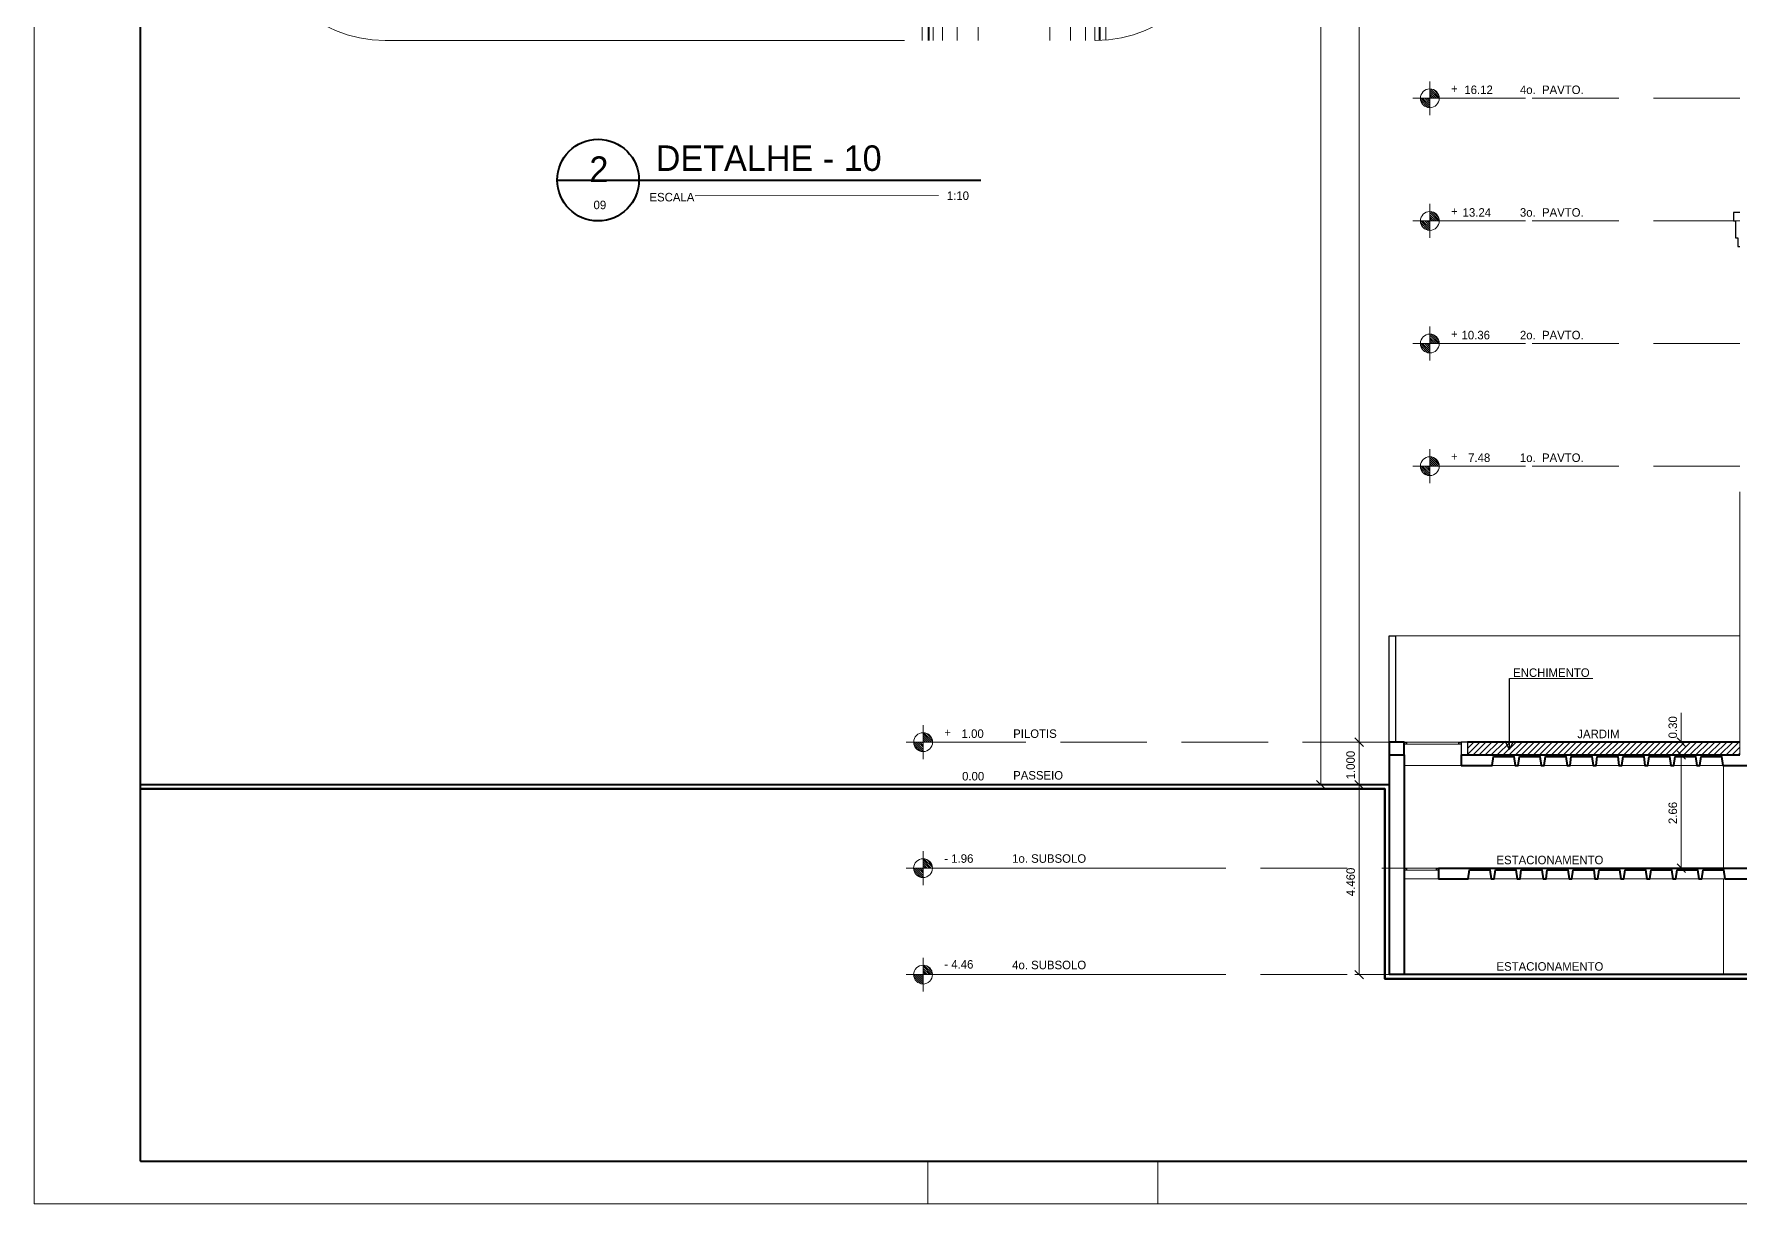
# Model space of a CAD drawing. Header units: metres. Extents: x -30 to 92, y -74 to 10.
# Drawn here: x -29.7 to 10.37, y -74.18 to -46.71 of the extents above; entities that cross this region are included whole.
import ezdxf
from ezdxf.enums import TextEntityAlignment as Align

# ---------------------------------------------------------------- set-up
doc = ezdxf.new("R2010")
doc.units = ezdxf.units.M
doc.header["$MEASUREMENT"] = 0
doc.linetypes.add('DGN Style 3', pattern=[2.84618, 2.032986, -0.813194])
doc.linetypes.add('DGN Style 4', pattern=[3.254811, 1.626389, -0.813194, 0.002033, -0.813194])
for name, color, linetype, lineweight in [('1 - Eixos', 7, 'Continuous', 0), ('11 - Acabamentos', 7, 'Continuous', 0), ('21 - Hachuras', 7, 'Continuous', 0), ('5 - Laje em Corte', 7, 'Continuous', 0), ('7 - Alvenaria', 7, 'Continuous', 0), ('Level 1-1', 7, 'Continuous', 0), ('Level 11-1', 7, 'Continuous', 0), ('Level 12', 7, 'Continuous', 0), ('Level 24-1', 7, 'Continuous', 0), ('Level 63', 7, 'Continuous', 0)]:
    doc.layers.add(name, color=color, linetype=linetype, lineweight=lineweight)
doc.styles.add('Style-CIVIL', font='CIVIL.shx')
doc.styles.add('Style-INTL_ENGINEERING', font='INTL_ENGINEERING.shx')
doc.dimstyles.get("Standard").update_dxf_attribs({"dimtxt": 0.18, "dimasz": 0.18, "dimexe": 0.18, "dimexo": 0.0625, "dimgap": 0.09, "dimtad": 0, "dimtih": 1, "dimtoh": 1, "dimdec": 4, "dimzin": 1, "dimdsep": 46, "dimtxsty": 'Standard', "dimcen": 0, "dimadec": 0, "dimazin": 0, "dimtfac": 1, "dimtdec": 4, "dimtofl": 0, "dimtmove": 0, "dimatfit": 3, "dimfxl": 0, "dimtolj": 1, "dimtzin": 1, "dimarcsym": 0})

# ---------------------------------------------------------------- blocks, each defined once
blk = doc.blocks.new('*U13')
at = {"layer": '5 - Laje em Corte', "color": 1, "linetype": 'Continuous', "lineweight": 40}
for q in [(-26.87, -0.275), (-20.32, -0.025)]:
    blk.add_line((-26.87, -0.025), q, dxfattribs=at)
at = {"layer": '5 - Laje em Corte', "color": 1, "linetype": 'Continuous', "lineweight": 0}
blk.add_line((-20.72, -0.275), (-26.14, -0.275), dxfattribs=at)
at = {"layer": '5 - Laje em Corte', "color": 1, "linetype": 'Continuous', "lineweight": 40, "flags": 128}
for points in [[(-26.87, -0.275), (-26.14, -0.275), (-26.11, -0.065)], [(-26.11, -0.065), (-25.63, -0.065), (-25.6, -0.275), (-25.53, -0.275), (-25.5, -0.065)], [(-25.5, -0.065), (-25.02, -0.065), (-24.99, -0.275), (-24.92, -0.275), (-24.89, -0.065)], [(-24.89, -0.065), (-24.41, -0.065), (-24.38, -0.275), (-24.31, -0.275), (-24.28, -0.065)], [(-24.28, -0.065), (-23.8, -0.065), (-23.77, -0.275), (-23.7, -0.275), (-23.67, -0.065)], [(-23.67, -0.065), (-23.19, -0.065), (-23.16, -0.275), (-23.09, -0.275), (-23.06, -0.065)], [(-23.06, -0.065), (-22.58, -0.065), (-22.55, -0.275), (-22.48, -0.275), (-22.45, -0.065)], [(-22.45, -0.065), (-21.97, -0.065), (-21.94, -0.275), (-21.87, -0.275), (-21.84, -0.065)], [(-21.84, -0.065), (-21.36, -0.065), (-21.33, -0.275), (-21.26, -0.275), (-21.23, -0.065)], [(-21.23, -0.065), (-20.75, -0.065), (-20.72, -0.275)], [(-20.72, -0.275), (-20.005, -0.275)]]:
    blk.add_lwpolyline(points, dxfattribs=at)
blk = doc.blocks.new('*U32')
at = {"layer": 'Level 12', "color": 131, "linetype": 'Continuous', "lineweight": 0}
for p, q in [((1.249, 0), (-4.232, 0)), ((0.657, 0), (0.851, -0.195)), ((0.85, 0.169), (1.02, -0.001)), ((0.851, -0.001), (0.851, 0.397)), ((0.851, 0.216), (1.065, 0)), ((0.851, 0.12), (0.972, -0.001)), ((0.851, 0.076), (0.925, -0.001)), ((0.851, 0.028), (0.879, -0.001)), ((0.897, 0.217), (1.066, 0.045)), ((0.981, 0.178), (1.028, 0.13)), ((0.63, -0.021), (0.831, -0.219)), ((0.645, -0.082), (0.765, -0.204)), ((0.703, -0.001), (0.851, -0.146)), ((0.751, -0.001), (0.851, -0.1)), ((0.797, -0.001), (0.85, -0.054)), ((0.845, -0.001), (0.85, -0.007)), ((0.851, -0.001), (0.85, -0.398))]:
    blk.add_line(p, q, dxfattribs=at)
at = {"layer": 'Level 12', "color": 131, "linetype": 'Continuous', "lineweight": 0, "flags": 128}
for points in [[(0.851, -0.221, -0.414214), (0.63, 0), (0.63, -0.001), (0.851, -0.001), (0.851, -0.221)], [(0.851, 0.221, -0.414214), (1.072, 0), (1.071, -0.001), (0.851, -0.001), (0.851, 0.222)]]:
    blk.add_lwpolyline(points, format="xyb", close=True, dxfattribs=at)
at = {"layer": 'Level 12', "color": 131, "linetype": 'Continuous', "lineweight": 0}
blk.add_circle((0.851, 0), 0.221, dxfattribs=at)
blk = doc.blocks.new('*U33')
at = {"layer": 'Level 12', "color": 131, "linetype": 'Continuous', "lineweight": 0}
for p, q in [((1.249, 0), (-4.232, 0)), ((0.657, 0), (0.851, -0.195)), ((0.85, 0.169), (1.02, -0.001)), ((0.851, -0.001), (0.851, 0.397)), ((0.851, 0.216), (1.065, 0)), ((0.851, 0.12), (0.972, -0.001)), ((0.851, 0.076), (0.925, -0.001)), ((0.851, 0.028), (0.879, -0.001)), ((0.897, 0.217), (1.066, 0.045)), ((0.981, 0.178), (1.028, 0.13)), ((0.63, -0.021), (0.831, -0.219)), ((0.645, -0.082), (0.765, -0.204)), ((0.703, -0.001), (0.851, -0.147)), ((0.751, -0.001), (0.851, -0.1)), ((0.797, -0.001), (0.85, -0.054)), ((0.845, -0.001), (0.85, -0.007)), ((0.851, -0.001), (0.85, -0.398))]:
    blk.add_line(p, q, dxfattribs=at)
at = {"layer": 'Level 12', "color": 131, "linetype": 'Continuous', "lineweight": 0, "flags": 128}
for points in [[(0.851, -0.221, -0.414214), (0.63, 0), (0.63, -0.001), (0.851, -0.001), (0.851, -0.221)], [(0.851, 0.221, -0.414214), (1.072, 0), (1.071, -0.001), (0.851, -0.001), (0.851, 0.222)]]:
    blk.add_lwpolyline(points, format="xyb", close=True, dxfattribs=at)
at = {"layer": 'Level 12', "color": 131, "linetype": 'Continuous', "lineweight": 0}
blk.add_circle((0.851, 0), 0.221, dxfattribs=at)
blk = doc.blocks.new('*U34')
at = {"layer": 'Level 12', "color": 131, "linetype": 'Continuous', "lineweight": 0}
for p, q in [((1.261, -0.268), (-1.261, 0.528)), ((0.881, -0.149), (1.001, 0.23)), ((0.931, 0.013), (1.042, -0.2)), ((0.947, 0.058), (1.086, -0.213)), ((0.991, 0.045), (1.1, -0.17)), ((0.66, -0.165), (0.738, -0.317)), ((0.664, -0.102), (0.797, -0.351)), ((0.697, -0.09), (0.823, -0.334)), ((0.74, -0.105), (0.837, -0.288)), ((0.881, -0.149), (0.761, -0.528)), ((0.786, -0.119), (0.851, -0.244)), ((0.83, -0.133), (0.864, -0.2)), ((0.876, -0.147), (0.878, -0.155)), ((0.89, -0.122), (0.908, -0.158)), ((0.904, -0.076), (0.952, -0.172)), ((0.918, -0.034), (0.997, -0.186)), ((1.059, -0.018), (1.089, -0.078))]:
    blk.add_line(p, q, dxfattribs=at)
at = {"layer": 'Level 12', "color": 131, "linetype": 'Continuous', "lineweight": 0, "flags": 128}
for points in [[(0.948, 0.062, -0.414214), (1.092, -0.215), (1.091, -0.215), (0.881, -0.149), (0.948, 0.063)], [(0.815, -0.359, -0.414214), (0.671, -0.082), (0.67, -0.083), (0.881, -0.149), (0.815, -0.359)]]:
    blk.add_lwpolyline(points, format="xyb", close=True, dxfattribs=at)
at = {"layer": 'Level 12', "color": 131, "linetype": 'Continuous', "lineweight": 0}
blk.add_circle((0.881, -0.149), 0.221, dxfattribs=at)
at = {"layer": 'Level 12', "color": 2, "linetype": 'Continuous', "lineweight": 13, "style": 'Style-CIVIL'}
blk.add_text('+', height=0.2, rotation=162.4862, dxfattribs=at).set_placement((0.368, -0.119))
blk = doc.blocks.new('*U35')
at = {"layer": 'Level 12', "color": 131, "linetype": 'Continuous', "lineweight": 0}
for p, q in [((1.261, -0.268), (-1.261, 0.528)), ((0.881, -0.149), (1.001, 0.23)), ((0.931, 0.013), (1.042, -0.2)), ((0.947, 0.058), (1.086, -0.213)), ((0.991, 0.045), (1.1, -0.17)), ((0.66, -0.165), (0.738, -0.317)), ((0.664, -0.102), (0.797, -0.351)), ((0.697, -0.09), (0.823, -0.334)), ((0.74, -0.105), (0.837, -0.288)), ((0.881, -0.149), (0.761, -0.528)), ((0.786, -0.119), (0.851, -0.244)), ((0.83, -0.133), (0.864, -0.2)), ((0.876, -0.147), (0.878, -0.155)), ((0.89, -0.122), (0.908, -0.158)), ((0.904, -0.076), (0.952, -0.172)), ((0.918, -0.034), (0.997, -0.186)), ((1.059, -0.018), (1.089, -0.078))]:
    blk.add_line(p, q, dxfattribs=at)
at = {"layer": 'Level 12', "color": 131, "linetype": 'Continuous', "lineweight": 0, "flags": 128}
for points in [[(0.948, 0.062, -0.414214), (1.092, -0.215), (1.091, -0.215), (0.881, -0.149), (0.948, 0.063)], [(0.815, -0.359, -0.414214), (0.671, -0.082), (0.67, -0.083), (0.881, -0.149), (0.815, -0.359)]]:
    blk.add_lwpolyline(points, format="xyb", close=True, dxfattribs=at)
at = {"layer": 'Level 12', "color": 131, "linetype": 'Continuous', "lineweight": 0}
blk.add_circle((0.881, -0.148), 0.221, dxfattribs=at)
at = {"layer": 'Level 12', "color": 2, "linetype": 'Continuous', "lineweight": 13, "style": 'Style-CIVIL'}
blk.add_text('+', height=0.2, rotation=162.4862, dxfattribs=at).set_placement((0.368, -0.119))
blk = doc.blocks.new('*D48')
at = {"layer": 'Level 1-1', "color": 2, "linetype": 'Continuous', "lineweight": 0}
blk.add_line((-6.669, -63.338), (-7.76, -63.338), dxfattribs=at)
at = {"layer": 'Level 1-1', "color": 2, "linetype": 'Continuous', "lineweight": 0, "style": 'Style-CIVIL'}
blk.add_text('1.00', height=0.2, rotation=360, dxfattribs=at).set_placement((-7.911, -63.138), align=Align.MIDDLE_LEFT)
blk = doc.blocks.new('TerminatorOpen')
at = {"color": 0, "linetype": 'ByBlock', "lineweight": -2}
for q in [(-1, 0.5), (-1, 0), (-1, -0.5)]:
    blk.add_line((0, 0), q, dxfattribs=at)
blk = doc.blocks.new('*D49')
at = {"layer": 'Level 1-1', "color": 2, "linetype": 'Continuous', "lineweight": 0}
blk.add_line((5.1, -56.858), (4.159, -56.858), dxfattribs=at)
at = {"layer": 'Level 1-1', "color": 2, "linetype": 'Continuous', "lineweight": 0, "style": 'Style-CIVIL'}
blk.add_text('7.48', height=0.2, rotation=360, dxfattribs=at).set_placement((3.989, -56.658), align=Align.MIDDLE_LEFT)
blk = doc.blocks.new('*D50')
at = {"layer": 'Level 1-1', "color": 2, "linetype": 'Continuous', "lineweight": 0}
blk.add_line((5.1, -53.978), (4.159, -53.978), dxfattribs=at)
at = {"layer": 'Level 1-1', "color": 2, "linetype": 'Continuous', "lineweight": 0, "style": 'Style-CIVIL'}
blk.add_text('10.36', height=0.2, rotation=360, dxfattribs=at).set_placement((3.834, -53.778), align=Align.MIDDLE_LEFT)
blk = doc.blocks.new('*D51')
at = {"layer": 'Level 1-1', "color": 2, "linetype": 'Continuous', "lineweight": 0}
blk.add_line((5.1, -51.098), (4.159, -51.098), dxfattribs=at)
at = {"layer": 'Level 1-1', "color": 2, "linetype": 'Continuous', "lineweight": 0, "style": 'Style-CIVIL'}
blk.add_text('13.24', height=0.2, rotation=360, dxfattribs=at).set_placement((3.86, -50.898), align=Align.MIDDLE_LEFT)
blk = doc.blocks.new('*D52')
at = {"layer": 'Level 1-1', "color": 2, "linetype": 'Continuous', "lineweight": 0}
blk.add_line((5.1, -48.218), (4.159, -48.218), dxfattribs=at)
at = {"layer": 'Level 1-1', "color": 2, "linetype": 'Continuous', "lineweight": 0, "style": 'Style-CIVIL'}
blk.add_text('16.12', height=0.2, rotation=360, dxfattribs=at).set_placement((3.901, -48.018), align=Align.MIDDLE_LEFT)
blk = doc.blocks.new('*D53')
at = {"layer": 'Level 1-1', "color": 2, "linetype": 'Continuous', "lineweight": 0}
blk.add_line((5.1, -45.338), (4.159, -45.338), dxfattribs=at)
at = {"layer": 'Level 1-1', "color": 2, "linetype": 'Continuous', "lineweight": 0, "style": 'Style-CIVIL'}
blk.add_text('19.00', height=0.2, rotation=360, dxfattribs=at).set_placement((3.828, -45.138), align=Align.MIDDLE_LEFT)
blk = doc.blocks.new('*D54')
at = {"layer": 'Level 1-1', "color": 2, "linetype": 'Continuous', "lineweight": 0}
blk.add_line((5.1, -42.458), (4.159, -42.458), dxfattribs=at)
at = {"layer": 'Level 1-1', "color": 2, "linetype": 'Continuous', "lineweight": 0, "style": 'Style-CIVIL'}
blk.add_text('21.88', height=0.2, rotation=360, dxfattribs=at).set_placement((3.86, -42.258), align=Align.MIDDLE_LEFT)
blk = doc.blocks.new('*D55')
at = {"layer": 'Level 1-1', "color": 2, "linetype": 'Continuous', "lineweight": 0}
blk.add_line((5.1, -39.578), (4.159, -39.578), dxfattribs=at)
at = {"layer": 'Level 1-1', "color": 2, "linetype": 'Continuous', "lineweight": 0, "style": 'Style-CIVIL'}
blk.add_text('24.76', height=0.2, rotation=360, dxfattribs=at).set_placement((3.8, -39.378), align=Align.MIDDLE_LEFT)
blk = doc.blocks.new('*D56')
at = {"layer": 'Level 1-1', "color": 2, "linetype": 'Continuous', "lineweight": 0}
blk.add_line((5.1, -36.698), (4.159, -36.698), dxfattribs=at)
at = {"layer": 'Level 1-1', "color": 2, "linetype": 'Continuous', "lineweight": 0, "style": 'Style-CIVIL'}
blk.add_text('27.64', height=0.2, rotation=360, dxfattribs=at).set_placement((3.8, -36.498), align=Align.MIDDLE_LEFT)
blk = doc.blocks.new('*D57')
at = {"layer": 'Level 1-1', "color": 2, "linetype": 'Continuous', "lineweight": 0}
blk.add_line((5.1, -33.818), (4.159, -33.818), dxfattribs=at)
at = {"layer": 'Level 1-1', "color": 2, "linetype": 'Continuous', "lineweight": 0, "style": 'Style-CIVIL'}
blk.add_text('30.52', height=0.2, rotation=360, dxfattribs=at).set_placement((3.793, -33.618), align=Align.MIDDLE_LEFT)
blk = doc.blocks.new('*D58')
at = {"layer": 'Level 1-1', "color": 2, "linetype": 'Continuous', "lineweight": 0}
blk.add_line((5.1, -30.938), (4.159, -30.938), dxfattribs=at)
at = {"layer": 'Level 1-1', "color": 2, "linetype": 'Continuous', "lineweight": 0, "style": 'Style-CIVIL'}
blk.add_text('33.40', height=0.2, rotation=360, dxfattribs=at).set_placement((3.793, -30.738), align=Align.MIDDLE_LEFT)
blk = doc.blocks.new('*D59')
at = {"layer": 'Level 1-1', "color": 2, "linetype": 'Continuous', "lineweight": 0}
blk.add_line((5.1, -28.058), (4.159, -28.058), dxfattribs=at)
at = {"layer": 'Level 1-1', "color": 2, "linetype": 'Continuous', "lineweight": 0, "style": 'Style-CIVIL'}
blk.add_text('36.28', height=0.2, rotation=360, dxfattribs=at).set_placement((3.8, -27.858), align=Align.MIDDLE_LEFT)
blk = doc.blocks.new('*D60')
at = {"layer": 'Level 1-1', "color": 2, "linetype": 'Continuous', "lineweight": 0}
blk.add_line((5.1, -25.178), (4.159, -25.178), dxfattribs=at)
at = {"layer": 'Level 1-1', "color": 2, "linetype": 'Continuous', "lineweight": 0, "style": 'Style-CIVIL'}
blk.add_text('39.16', height=0.2, rotation=360, dxfattribs=at).set_placement((3.85, -24.978), align=Align.MIDDLE_LEFT)
blk = doc.blocks.new('*D61')
at = {"layer": 'Level 1-1', "color": 2, "linetype": 'Continuous', "lineweight": 0}
blk.add_line((5.1, -22.298), (4.159, -22.298), dxfattribs=at)
at = {"layer": 'Level 1-1', "color": 2, "linetype": 'Continuous', "lineweight": 0, "style": 'Style-CIVIL'}
blk.add_text('42.04', height=0.2, rotation=360, dxfattribs=at).set_placement((3.793, -22.098), align=Align.MIDDLE_LEFT)
blk = doc.blocks.new('*D62')
at = {"layer": 'Level 1-1', "color": 2, "linetype": 'Continuous', "lineweight": 0}
blk.add_line((5.1, -19.418), (4.159, -19.418), dxfattribs=at)
at = {"layer": 'Level 1-1', "color": 2, "linetype": 'Continuous', "lineweight": 0, "style": 'Style-CIVIL'}
blk.add_text('44.92', height=0.2, rotation=360, dxfattribs=at).set_placement((3.809, -19.218), align=Align.MIDDLE_LEFT)
blk = doc.blocks.new('*D63')
at = {"layer": 'Level 1-1', "color": 2, "linetype": 'Continuous', "lineweight": 0}
blk.add_line((5.1, -16.538), (4.159, -16.538), dxfattribs=at)
at = {"layer": 'Level 1-1', "color": 2, "linetype": 'Continuous', "lineweight": 0, "style": 'Style-CIVIL'}
blk.add_text('47.80', height=0.2, rotation=360, dxfattribs=at).set_placement((3.793, -16.338), align=Align.MIDDLE_LEFT)
blk = doc.blocks.new('*D64')
at = {"layer": 'Level 1-1', "color": 2, "linetype": 'Continuous', "lineweight": 0}
blk.add_line((5.1, -13.658), (4.159, -13.658), dxfattribs=at)
at = {"layer": 'Level 1-1', "color": 2, "linetype": 'Continuous', "lineweight": 0, "style": 'Style-CIVIL'}
blk.add_text('50.68', height=0.2, rotation=360, dxfattribs=at).set_placement((3.784, -13.458), align=Align.MIDDLE_LEFT)
blk = doc.blocks.new('*D65')
at = {"layer": 'Level 1-1', "color": 2, "linetype": 'Continuous', "lineweight": 0}
blk.add_line((5.1, -10.778), (4.159, -10.778), dxfattribs=at)
at = {"layer": 'Level 1-1', "color": 2, "linetype": 'Continuous', "lineweight": 0, "style": 'Style-CIVIL'}
blk.add_text('53.56', height=0.2, rotation=360, dxfattribs=at).set_placement((3.8, -10.578), align=Align.MIDDLE_LEFT)
blk = doc.blocks.new('*D66')
at = {"layer": 'Level 1-1', "color": 2, "linetype": 'Continuous', "lineweight": 0}
blk.add_line((5.1, -7.898), (4.159, -7.898), dxfattribs=at)
at = {"layer": 'Level 1-1', "color": 2, "linetype": 'Continuous', "lineweight": 0, "style": 'Style-CIVIL'}
blk.add_text('56.44', height=0.2, rotation=360, dxfattribs=at).set_placement((3.8, -7.698), align=Align.MIDDLE_LEFT)
blk = doc.blocks.new('*D67')
at = {"layer": 'Level 1-1', "color": 2, "linetype": 'Continuous', "lineweight": 0}
blk.add_line((5.1, -5.018), (4.159, -5.018), dxfattribs=at)
at = {"layer": 'Level 1-1', "color": 2, "linetype": 'Continuous', "lineweight": 0, "style": 'Style-CIVIL'}
blk.add_text('59.32', height=0.2, rotation=360, dxfattribs=at).set_placement((3.809, -4.818), align=Align.MIDDLE_LEFT)
blk = doc.blocks.new('*D68')
at = {"layer": 'Level 1-1', "color": 2, "linetype": 'Continuous', "lineweight": 0}
blk.add_line((5.1, -2.138), (4.159, -2.138), dxfattribs=at)
at = {"layer": 'Level 1-1', "color": 2, "linetype": 'Continuous', "lineweight": 0, "style": 'Style-CIVIL'}
blk.add_text('62.20', height=0.2, rotation=360, dxfattribs=at).set_placement((3.784, -1.938), align=Align.MIDDLE_LEFT)
blk = doc.blocks.new('*D69')
at = {"layer": 'Level 1-1', "color": 2, "linetype": 'Continuous', "lineweight": 0}
blk.add_line((5.087, 0.742), (4.186, 0.742), dxfattribs=at)
at = {"layer": 'Level 1-1', "color": 2, "linetype": 'Continuous', "lineweight": 0, "style": 'Style-CIVIL'}
blk.add_text('65.08', height=0.2, rotation=360, dxfattribs=at).set_placement((3.811, 0.942), align=Align.MIDDLE_LEFT)
blk = doc.blocks.new('*D70')
at = {"layer": 'Level 1-1', "color": 2, "linetype": 'Continuous', "lineweight": 0}
blk.add_line((5.087, 5.842), (4.004, 5.842), dxfattribs=at)
at = {"layer": 'Level 1-1', "color": 2, "linetype": 'Continuous', "lineweight": 0, "style": 'Style-CIVIL'}
blk.add_text('70.18', height=0.2, rotation=360, dxfattribs=at).set_placement((3.689, 6.042), align=Align.MIDDLE_LEFT)
blk = doc.blocks.new('*D47')
at = {"layer": 'Level 1-1', "color": 2, "linetype": 'Continuous', "lineweight": 0}
blk.add_line((-6.669, -64.338), (-7.683, -64.338), dxfattribs=at)
at = {"layer": 'Level 1-1', "color": 2, "linetype": 'Continuous', "lineweight": 0, "style": 'Style-CIVIL'}
blk.add_text('0.00', height=0.2, rotation=360, dxfattribs=at).set_placement((-7.9, -64.138), align=Align.MIDDLE_LEFT)
blk = doc.blocks.new('*D109')
at = {"layer": 'Defpoints'}
for p in [(0.527, 5.842), (2.542, 5.842), (0.527, -29.248), (2.135, -64.338)]:
    blk.add_point(p, dxfattribs=at)
at = {"layer": 'Level 1-1', "color": 2, "linetype": 'Continuous', "lineweight": 0}
for p, q in [((0.427, 5.942), (0.627, 5.742)), ((2.442, 5.842), (0.427, 5.842)), ((0.527, -64.338), (0.527, 5.842)), ((0.627, -64.438), (0.427, -64.238)), ((2.035, -64.338), (0.427, -64.338))]:
    blk.add_line(p, q, dxfattribs=at)
at = {"layer": 'Level 1-1', "color": 2, "linetype": 'Continuous', "lineweight": 0, "style": 'Style-CIVIL'}
blk.add_text('70.180', height=0.2, rotation=90, dxfattribs=at).set_placement((0.327, -29.703), align=Align.MIDDLE_LEFT)
blk = doc.blocks.new('_Oblique')
at = {"color": 0, "linetype": 'ByBlock', "lineweight": -2}
blk.add_line((0.5, 0.5), (-0.5, -0.5), dxfattribs=at)
blk = doc.blocks.new('*D113')
at = {"layer": 'Defpoints'}
for p in [(1.428, -63.338), (2.135, -63.338), (1.428, -63.838), (2.135, -64.338)]:
    blk.add_point(p, dxfattribs=at)
at = {"layer": 'Level 1-1', "color": 2, "linetype": 'Continuous', "lineweight": 0}
for p, q in [((1.328, -63.238), (1.528, -63.438)), ((2.035, -63.338), (1.328, -63.338)), ((1.428, -64.338), (1.428, -63.338)), ((1.528, -64.438), (1.328, -64.238)), ((2.035, -64.338), (1.328, -64.338))]:
    blk.add_line(p, q, dxfattribs=at)
at = {"layer": 'Level 1-1', "color": 2, "linetype": 'Continuous', "lineweight": 0, "style": 'Style-CIVIL'}
blk.add_text('1.000', height=0.2, rotation=90, dxfattribs=at).set_placement((1.228, -64.211), align=Align.MIDDLE_LEFT)
blk = doc.blocks.new('*D114')
at = {"layer": 'Defpoints'}
for p in [(1.428, 5.842), (2.542, 5.842), (1.428, -28.748), (2.135, -63.338)]:
    blk.add_point(p, dxfattribs=at)
at = {"layer": 'Level 1-1', "color": 2, "linetype": 'Continuous', "lineweight": 0}
for p, q in [((1.328, 5.942), (1.528, 5.742)), ((2.442, 5.842), (1.328, 5.842)), ((1.428, -63.338), (1.428, 5.842)), ((1.528, -63.438), (1.328, -63.238)), ((2.035, -63.338), (1.328, -63.338))]:
    blk.add_line(p, q, dxfattribs=at)
at = {"layer": 'Level 1-1', "color": 2, "linetype": 'Continuous', "lineweight": 0, "style": 'Style-CIVIL'}
blk.add_text('69.180', height=0.2, rotation=90, dxfattribs=at).set_placement((1.228, -29.2), align=Align.MIDDLE_LEFT)
blk = doc.blocks.new('*D112')
at = {"layer": 'Defpoints'}
for p in [(1.428, -64.338), (2.135, -64.338), (1.428, -66.568), (2.135, -68.798)]:
    blk.add_point(p, dxfattribs=at)
at = {"layer": 'Level 1-1', "color": 2, "linetype": 'Continuous', "lineweight": 0}
for p, q in [((1.328, -64.238), (1.528, -64.438)), ((2.035, -64.338), (1.328, -64.338)), ((1.428, -68.798), (1.428, -64.338)), ((1.528, -68.898), (1.328, -68.698)), ((2.035, -68.798), (1.328, -68.798))]:
    blk.add_line(p, q, dxfattribs=at)
at = {"layer": 'Level 1-1', "color": 2, "linetype": 'Continuous', "lineweight": 0, "style": 'Style-CIVIL'}
blk.add_text('4.460', height=0.2, rotation=90, dxfattribs=at).set_placement((1.228, -66.955), align=Align.MIDDLE_LEFT)
blk = doc.blocks.new('*U129')
at = {"layer": 'Level 24-1', "color": 7, "linetype": 'DGN Style 4', "lineweight": 13, "flags": 128}
for points in [[(-0.5494, 2.025), (-1.1275, 1.5023)], [(1.5103, 0.3436), (0.0155, 1.9966)], [(-1.1559, 0.9373), (0.3367, -0.7133)], [(0.9016, -0.7417), (1.4797, -0.219)]]:
    blk.add_lwpolyline(points, dxfattribs=at)
at = {"layer": 'Level 24-1', "color": 7, "linetype": 'DGN Style 4', "lineweight": 13}
for centre, start, end in [((-0.2812, 1.7283), 42.1219, 132.1219), ((-0.8593, 1.2056), 132.1219, 222.1219), ((1.2114, 0.0777), 312.1219, 42.1219), ((0.6333, -0.4451), 222.1219, 312.1219)]:
    blk.add_arc(centre, 0.4, start, end, dxfattribs=at)
blk = doc.blocks.new('*U130')
at = {"layer": 'Level 11-1', "color": 2, "linetype": 'Continuous', "lineweight": 40}
blk.add_line((-0.08778, -0.00076), (0.01176, -0.00076), dxfattribs=at)
at = {"layer": 'Level 11-1', "color": 2, "linetype": 'Continuous', "lineweight": 0}
blk.add_line((-0.0554, -0.00443), (0.00178, -0.00442), dxfattribs=at)
at = {"layer": 'Level 11-1', "color": 2, "linetype": 'Continuous', "lineweight": 40}
blk.add_circle((-0.07819, -0.00077), 0.0096, dxfattribs=at)
at = {"layer": 'Level 11-1', "color": 2, "linetype": 'Continuous', "lineweight": 40, "style": 'Style-INTL_ENGINEERING'}
blk.add_text('DETALHE - 10', height=0.0059999, rotation=0.0007, dxfattribs=at).set_placement((-0.06465, 0.00138))
at = {"layer": 'Level 11-1', "color": 2, "linetype": 'Continuous', "lineweight": 0, "style": 'Style-INTL_ENGINEERING'}
blk.add_text('ESCALA', height=0.002, rotation=0.0007, dxfattribs=at).set_placement((-0.05558, -0.00478), align=Align.MIDDLE_RIGHT)
at = {"layer": 'Level 11-1', "color": 2, "linetype": 'Continuous', "lineweight": 13, "style": 'Style-INTL_ENGINEERING'}
blk.add_text('1:10', height=0.002, rotation=0.0007, dxfattribs=at).set_placement((0.00374, -0.00444), align=Align.MIDDLE_LEFT)
at = {"layer": 'Level 11-1', "color": 2, "linetype": 'Continuous', "lineweight": 40, "insert": (-0.07801, -0.00121), "char_height": 0.006, "attachment_point": 8, "rotation": 0.0007, "line_spacing_factor": 0.6, "style": 'Style-INTL_ENGINEERING'}
blk.add_mtext('2\\P', dxfattribs=at)
at = {"layer": 'Level 11-1', "color": 2, "linetype": 'Continuous', "lineweight": 13, "insert": (-0.07778, -0.00764), "char_height": 0.002, "attachment_point": 8, "rotation": 0.0007, "line_spacing_factor": 0.6, "style": 'Style-INTL_ENGINEERING'}
blk.add_mtext('09\\P', dxfattribs=at)
blk = doc.blocks.new('*U128')
at = {"layer": '11 - Acabamentos', "color": 30, "linetype": 'Continuous', "lineweight": 13, "flags": 128}
for points in [[(8.587, 8.033), (8.587, -3.793)], [(7.087, 4.552), (4.268, 4.552), (4.268, -3.803)]]:
    blk.add_lwpolyline(points, dxfattribs=at)
at = {"layer": '5 - Laje em Corte', "color": 1, "linetype": 'Continuous', "lineweight": 40}
for p, q in [((4.418, 1.552), (4.418, -3.803)), ((8.437, 1.552), (8.437, -3.802))]:
    blk.add_line(p, q, dxfattribs=at)
at = {"layer": '5 - Laje em Corte', "color": 1, "linetype": 'Continuous', "lineweight": 13}
for p, q in [((4.529, 1.552), (4.529, -3.802)), ((4.75, 1.552), (4.75, -3.802)), ((5.097, 1.552), (5.097, -3.802)), ((5.587, 1.552), (5.587, -3.802)), ((7.268, 1.552), (7.268, -3.802)), ((7.758, 1.552), (7.758, -3.802)), ((8.105, 1.552), (8.105, -3.802)), ((8.326, 1.552), (8.326, -3.802))]:
    blk.add_line(p, q, dxfattribs=at)
at = {"layer": 'Level 11-1', "color": 2, "linetype": 'Continuous', "lineweight": 40, "xscale": 100, "yscale": 100, "zscale": 100}
blk.add_blockref('*U130', (4.477, -7.005), dxfattribs=at)
at = {"layer": 'Level 24-1', "color": 7, "linetype": 'DGN Style 4', "lineweight": 13, "xscale": 7.500004942427382, "yscale": 7.500004942427382, "zscale": 7.500004942427382, "rotation": 47.88055673050899}
blk.add_blockref('*U129', (2.684, -2.088), dxfattribs=at)
blk = doc.blocks.new('*D134')
at = {"layer": 'Defpoints'}
for p in [(9.135, -63.638), (8.998, -64.968), (8.998, -66.298), (9.135, -66.298)]:
    blk.add_point(p, dxfattribs=at)
at = {"layer": 'Level 1-1', "color": 2, "linetype": 'Continuous', "lineweight": 0}
for p, q in [((8.898, -63.538), (9.098, -63.738)), ((9.035, -63.638), (8.898, -63.638)), ((8.998, -63.638), (8.998, -66.298)), ((9.098, -66.398), (8.898, -66.198)), ((9.035, -66.298), (8.898, -66.298))]:
    blk.add_line(p, q, dxfattribs=at)
at = {"layer": 'Level 1-1', "color": 2, "linetype": 'Continuous', "lineweight": 0, "style": 'Style-CIVIL'}
blk.add_text('2.66', height=0.2, rotation=90, dxfattribs=at).set_placement((8.798, -65.262), align=Align.MIDDLE_LEFT)
blk = doc.blocks.new('*D133')
at = {"layer": 'Defpoints'}
for p in [(8.998, -62.949), (8.998, -63.638), (9.135, -63.338), (9.135, -63.638)]:
    blk.add_point(p, dxfattribs=at)
at = {"layer": 'Level 1-1', "color": 2, "linetype": 'Continuous', "lineweight": 0}
for p, q in [((8.998, -62.648), (8.998, -63.338)), ((9.098, -63.438), (8.898, -63.238)), ((9.035, -63.338), (8.898, -63.338)), ((8.898, -63.538), (9.098, -63.738)), ((9.035, -63.638), (8.898, -63.638)), ((8.998, -64.038), (8.998, -63.638))]:
    blk.add_line(p, q, dxfattribs=at)
at = {"layer": 'Level 1-1', "color": 2, "linetype": 'Continuous', "lineweight": 0, "style": 'Style-CIVIL'}
blk.add_text('0.30', height=0.2, rotation=90, dxfattribs=at).set_placement((8.798, -63.25), align=Align.MIDDLE_LEFT)

msp = doc.modelspace()

# ---------------------------------------------------------------- hatches: boundary and pattern name
at = {"layer": '21 - Hachuras', "linetype": 'Continuous', "lineweight": 0}
h = msp.add_hatch(dxfattribs=at)
h.set_pattern_fill('_USER', color=8, style=0)
h.set_pattern_definition([(45, (6.66354, -63.48726), (-0.0707107, 0.0707107), [])])
h.paths.add_polyline_path([(10.3743, -63.6379), (10.3743, -63.3379), (3.9742, -63.3379), (3.9742, -63.6379)])

# ---------------------------------------------------------------- linework, layer by layer
at = {"layer": '1 - Eixos', "color": 91, "linetype": 'DGN Style 3', "lineweight": 0}
for p, q in [((10.3743, -48.2179), (5.3366, -48.2179)), ((10.3743, -51.0979), (5.3366, -51.0979)), ((10.3743, -53.9779), (5.3366, -53.9779)), ((10.3743, -56.8579), (5.3366, -56.8579)), ((2.1348, -63.3379), (-6.5686, -63.3379)), ((2.1348, -64.3379), (-6.5686, -64.3379)), ((-3.733, -66.2979), (2.4884, -66.2979)), ((-3.733, -68.7979), (2.1348, -68.7979))]:
    msp.add_line(p, q, dxfattribs=at)
at = {"layer": '21 - Hachuras', "color": 8, "linetype": 'Continuous', "lineweight": 0, "flags": 128}
msp.add_lwpolyline([(10.3743, -63.6379), (10.3743, -63.3379), (3.9742, -63.3379), (3.9742, -63.6379)], close=True, dxfattribs=at)
at = {"layer": '5 - Laje em Corte', "color": 1, "linetype": 'Continuous', "lineweight": 40}
for p, q in [((2.1348, -63.6379), (2.1348, -68.7979)), ((2.4884, -63.6379), (2.4884, -68.7979)), ((10.3743, -63.3379), (3.9742, -63.3379)), ((2.1348, -64.3379), (-27.2009, -64.3379)), ((3.2945, -66.2979), (53.1252, -66.2979)), ((3.2945, -66.2979), (3.2945, -66.5479)), ((59.1224, -68.7979), (2.1348, -68.7979))]:
    msp.add_line(p, q, dxfattribs=at)
at = {"layer": '5 - Laje em Corte', "color": 1, "linetype": 'Continuous', "lineweight": 13}
for p, q in [((3.8242, -63.8879), (2.4884, -63.8879)), ((3.2945, -66.5479), (2.4884, -66.5479))]:
    msp.add_line(p, q, dxfattribs=at)
at = {"layer": '5 - Laje em Corte', "color": 1, "linetype": 'Continuous', "lineweight": 0}
for p, q in [((9.9895, -63.8879), (9.9895, -66.2979)), ((52.7195, -66.5479), (3.9895, -66.5479)), ((9.9895, -66.5479), (9.9895, -68.7979))]:
    msp.add_line(p, q, dxfattribs=at)
at = {"layer": '5 - Laje em Corte', "color": 1, "linetype": 'Continuous', "lineweight": 40, "flags": 128}
msp.add_lwpolyline([(2.1348, -63.6379), (2.4884, -63.6379), (2.4884, -63.3379), (2.1348, -63.3379)], close=True, dxfattribs=at)
at = {"layer": '5 - Laje em Corte', "color": 172, "linetype": 'Continuous', "lineweight": 13, "flags": 128}
for points in [[(2.4884, -63.3379), (3.8242, -63.3379), (3.8242, -63.3879), (2.4884, -63.3879)], [(2.4884, -66.2979), (3.2945, -66.2979), (3.2945, -66.3479), (2.4884, -66.3479)]]:
    msp.add_lwpolyline(points, close=True, dxfattribs=at)
at = {"layer": '5 - Laje em Corte', "color": 172, "linetype": 'Continuous', "lineweight": 30, "flags": 128}
for points in [[(2.4884, -63.3379), (2.5384, -63.3379), (2.5384, -63.3879), (2.4884, -63.3879)], [(3.7742, -63.3379), (3.8242, -63.3379), (3.8242, -63.3879), (3.7742, -63.3879)], [(2.4884, -66.2979), (2.5384, -66.2979), (2.5384, -66.3479), (2.4884, -66.3479)], [(3.2445, -66.2979), (3.2945, -66.2979), (3.2945, -66.3479), (3.2445, -66.3479)]]:
    msp.add_lwpolyline(points, close=True, dxfattribs=at)
at = {"layer": '5 - Laje em Corte', "color": 1, "linetype": 'Continuous', "lineweight": 140, "flags": 128}
msp.add_lwpolyline([(-27.2009, -64.4379), (2.0348, -64.4379), (2.0348, -68.8979), (59.2224, -68.8979), (59.2224, -65.9505), (78.1993, -65.9505)], dxfattribs=at)
at = {"layer": '5 - Laje em Corte', "color": 1, "linetype": 'Continuous', "lineweight": 40, "flags": 128}
for points in [[(3.2945, -66.5479), (3.9895, -66.5479), (4.0195, -66.3379)], [(4.0195, -66.3379), (4.4995, -66.3379), (4.5295, -66.5479), (4.5995, -66.5479), (4.6295, -66.3379)], [(4.6295, -66.3379), (5.1095, -66.3379), (5.1395, -66.5479), (5.2095, -66.5479), (5.2395, -66.3379)], [(5.2395, -66.3379), (5.7195, -66.3379), (5.7495, -66.5479), (5.8195, -66.5479), (5.8495, -66.3379)], [(5.8495, -66.3379), (6.3295, -66.3379), (6.3595, -66.5479), (6.4295, -66.5479), (6.4595, -66.3379)], [(6.4595, -66.3379), (6.9395, -66.3379), (6.9695, -66.5479), (7.0395, -66.5479), (7.0695, -66.3379)], [(7.0695, -66.3379), (7.5495, -66.3379), (7.5795, -66.5479), (7.6495, -66.5479), (7.6795, -66.3379)], [(7.6795, -66.3379), (8.1595, -66.3379), (8.1895, -66.5479), (8.2595, -66.5479), (8.2895, -66.3379)], [(8.2895, -66.3379), (8.7695, -66.3379), (8.7995, -66.5479), (8.8695, -66.5479), (8.8995, -66.3379)], [(8.8995, -66.3379), (9.3795, -66.3379), (9.4095, -66.5479), (9.4795, -66.5479), (9.5095, -66.3379)], [(9.5095, -66.3379), (9.9895, -66.3379), (10.0195, -66.5479)], [(10.0195, -66.5479), (11.3095, -66.5479), (11.3395, -66.3379)]]:
    msp.add_lwpolyline(points, dxfattribs=at)
at = {"layer": '7 - Alvenaria', "color": 7, "linetype": 'Continuous', "lineweight": 13}
for p, q in [((10.3743, -57.4579), (10.3743, -63.3379)), ((2.2848, -60.8379), (10.3743, -60.8379))]:
    msp.add_line(p, q, dxfattribs=at)
at = {"layer": '7 - Alvenaria', "color": 7, "linetype": 'Continuous', "lineweight": 30}
for p, q in [((3.9742, -63.3379), (3.8242, -63.3379)), ((3.8242, -63.3379), (3.8242, -63.6379)), ((3.9742, -63.3379), (3.9742, -63.6379))]:
    msp.add_line(p, q, dxfattribs=at)
at = {"layer": '7 - Alvenaria', "color": 7, "linetype": 'Continuous', "lineweight": 30, "flags": 128}
for points in [[(10.3743, -50.8979), (10.2243, -50.8979), (10.2243, -51.0979), (10.2743, -51.0979), (10.2743, -51.4979), (10.3243, -51.4979), (10.3243, -51.6979), (10.3743, -51.6979)], [(2.1348, -63.3379), (2.1348, -60.8379), (2.2848, -60.8379), (2.2848, -63.3379)]]:
    msp.add_lwpolyline(points, dxfattribs=at)
at = {"layer": 'Level 12', "color": 2, "linetype": 'Continuous', "lineweight": 0}
msp.add_line((4.9595, -61.8466), (6.9231, -61.8466), dxfattribs=at)
at = {"layer": 'Level 63', "color": 131, "linetype": 'Continuous', "lineweight": 40}
for q in [(-27.2009, 8.9199), (88.1991, -73.1811)]:
    msp.add_line((-27.2019, -73.1811), q, dxfattribs=at)
at = {"layer": 'Level 63', "color": 131, "linetype": 'Continuous', "lineweight": 0}
for p, q in [((-8.7009, -73.1811), (-8.7009, -74.1811)), ((-3.3019, -73.1811), (-3.3019, -74.1811))]:
    msp.add_line(p, q, dxfattribs=at)
at = {"layer": 'Level 63', "color": 131, "linetype": 'Continuous', "lineweight": 0, "flags": 128}
msp.add_lwpolyline([(89.1991, 9.9189), (-29.7019, 9.9189), (-29.7019, -74.1811), (89.1991, -74.1811)], close=True, dxfattribs=at)
at = {"layer": 'Level 63', "color": 131, "linetype": 'Continuous', "lineweight": 13, "flags": 128}
msp.add_lwpolyline([(78.1993, -73.1825), (-27.2009, -73.1825), (-27.2009, 8.9199), (78.1993, 8.9199)], close=True, dxfattribs=at)

# ---------------------------------------------------------------- block references
at = {"layer": '5 - Laje em Corte', "color": 1, "linetype": 'Continuous', "lineweight": 40}
msp.add_blockref('*U13', (30.6941, -63.6129), dxfattribs=at)
at = {"layer": 'Level 12', "color": 131, "linetype": 'Continuous', "lineweight": 0}
for name, p, xscale, yscale, zscale, rotation in [('*U35', (3.9752, -48.0941), 0.9999984817853872, 0.9999984817853872, 0.9999984817853872, 197.5137445045104), ('*U35', (3.9752, -50.9741), 0.9999984817853872, 0.9999984817853872, 0.9999984817853872, 197.5137445045104), ('*U34', (3.9752, -53.8541), 0.9999984817853872, 0.9999984817853872, 0.9999984817853872, 197.5137445045104), ('*U34', (3.9752, -56.7341), 0.9999984817853872, 0.9999984817853872, 0.9999984817853872, 197.5137445045104), ('*U34', (-7.9299, -63.2141), 0.9999984817853872, 0.9999984817853872, 0.9999984817853872, 197.5137445045104), ('*U32', (-7.9656, -66.2974), 1.000004656620783, 1.000004656620783, 1.000004656620783, 180), ('*U33', (-7.9656, -68.7974), 1.000004656620783, 1.000004656620783, 1.000004656620783, 180)]:
    msp.add_blockref(name, p, dxfattribs=dict(at, xscale=xscale, yscale=yscale, zscale=zscale, rotation=rotation))
at = {"layer": 'Level 24-1', "color": 7, "linetype": 'DGN Style 4', "lineweight": 13}
msp.add_blockref('*U128', (-13.1086, -43.0563), dxfattribs=at)

# ---------------------------------------------------------------- texts
at = {"layer": 'Level 12', "color": 2, "linetype": 'Continuous', "lineweight": 13, "style": 'Style-CIVIL'}
for s, p in [('4o.  PAVTO.', (5.2066, -48.0179)), ('3o.  PAVTO.', (5.2066, -50.8979)), ('2o.  PAVTO.', (5.2066, -53.7779)), ('1o.  PAVTO. ', (5.2066, -56.6579)), ('PILOTIS', (-6.6986, -63.1379)), ('PASSEIO', (-6.6986, -64.1169))]:
    msp.add_text(s, height=0.1995, rotation=359.99998, dxfattribs=at).set_placement(p, align=Align.MIDDLE_LEFT)
for s, p in [('- 1.96', (-8.3176, -66.1709)), ('1o. SUBSOLO', (-6.7238, -66.1709)), ('- 4.46', (-8.3176, -68.6557)), ('4o. SUBSOLO', (-6.7238, -68.6709))]:
    msp.add_text(s, height=0.2, rotation=359.99999, dxfattribs=at).set_placement(p)
at = {"layer": 'Level 12', "color": 2, "linetype": 'Continuous', "lineweight": 13, "attachment_point": 5, "line_spacing_factor": 1.200006, "style": 'Style-INTL_ENGINEERING'}
for s, insert, char_height in [('ENCHIMENTO\\P', (5.9459, -61.7069), 0.2), ('JARDIM\\P', (7.0525, -63.1469), 0.2), ('ESTACIONAMENTO\\P', (5.9113, -66.1069), 0.199998), ('ESTACIONAMENTO\\P', (5.9113, -68.6069), 0.199998)]:
    msp.add_mtext(s, dxfattribs=dict(at, insert=insert, char_height=char_height))

# ---------------------------------------------------------------- dimensions: what is measured, and where the dimension line sits
at = {"layer": 'Level 1-1', "color": 2, "linetype": 'Continuous', "lineweight": 0}
for feature_location, offset, origin, picture, middle in [((5.1866, 5.8421), (-1.1823, 0), (-6.5686, -64.3379), '*D70', (4.0469, 6.0421)), ((5.1866, 0.7421), (-1.0007, 0), (-6.5686, -64.3379), '*D69', (4.1986, 0.9421)), ((5.1997, -2.1379), (-1.0409, 0), (-6.5686, -64.3379), '*D68', (4.1714, -1.9379)), ((5.1997, -5.0179), (-1.0409, 0), (-6.5686, -64.3379), '*D67', (4.184, -4.8179)), ((5.1997, -7.8979), (-1.0409, 0), (-6.5686, -64.3379), '*D66', (4.1792, -7.6979)), ((5.1997, -10.7779), (-1.0409, 0), (-6.5686, -64.3379), '*D65', (4.1792, -10.5779)), ((5.1997, -13.6579), (-1.0409, 0), (-6.5686, -64.3379), '*D64', (4.1714, -13.4579)), ((5.1997, -16.5379), (-1.0409, 0), (-6.5686, -64.3379), '*D63', (4.1761, -16.3379)), ((5.1997, -19.4179), (-1.0409, 0), (-6.5686, -64.3379), '*D62', (4.184, -19.2179)), ((5.1997, -22.2979), (-1.0409, 0), (-6.5686, -64.3379), '*D61', (4.1761, -22.0979)), ((5.1997, -25.1779), (-1.0409, 0), (-6.5686, -64.3379), '*D60', (4.2044, -24.9779)), ((5.1997, -28.0579), (-1.0409, 0), (-6.5686, -64.3379), '*D59', (4.1792, -27.8579)), ((5.1997, -30.9379), (-1.0409, 0), (-6.5686, -64.3379), '*D58', (4.1761, -30.7379)), ((5.1997, -33.8179), (-1.0409, 0), (-6.5686, -64.3379), '*D57', (4.1761, -33.6179)), ((5.1997, -36.6979), (-1.0409, 0), (-6.5686, -64.3379), '*D56', (4.1792, -36.4979)), ((5.1997, -39.5779), (-1.0409, 0), (-6.5686, -64.3379), '*D55', (4.1792, -39.3779)), ((5.1997, -42.4579), (-1.0409, 0), (-6.5686, -64.3379), '*D54', (4.2092, -42.2579)), ((5.1997, -45.3379), (-1.0409, 0), (-6.5686, -64.3379), '*D53', (4.1934, -45.1379)), ((5.1997, -48.2179), (-1.0409, 0), (-6.5686, -64.3379), '*D52', (4.2296, -48.0179)), ((5.1997, -51.0979), (-1.0409, 0), (-6.5686, -64.3379), '*D51', (4.2092, -50.8979)), ((5.1997, -53.9779), (-1.0409, 0), (-6.5686, -64.3379), '*D50', (4.1966, -53.7779)), ((5.1997, -56.8579), (-1.0409, 0), (-6.5686, -64.3379), '*D49', (4.2737, -56.6579)), ((-6.5686, -63.3379), (-1.1911, 0), (-6.5686, -64.3379), '*D48', (-7.6353, -63.1379)), ((-6.5685502731, -64.3379376028), (-1.1143199995, 0.0000003311), (-6.5685502731, -64.3379376028), '*D47', (-7.5915316305, -64.1379372989))]:
    dim = msp.add_ordinate_dim(feature_location=feature_location, offset=offset, dtype=0, origin=origin, dimstyle='Standard', override={"dimtxt": 0.2, "dimasz": 0.2, "dimexe": 0.1, "dimexo": 0.1, "dimgap": 0.1, "dimtad": 1, "dimtih": 0, "dimtoh": 0, "dimdec": 2, "dimzin": 3, "dimtxsty": 'Style-CIVIL', "dimblk": 'TerminatorOpen', "dimclre": 2, "dimtdec": 2, "dimatfit": 1, "dimtolj": 0, "dimtzin": 3, "dimlwe": 0}, dxfattribs=at)
    dim.commit()
    dim.dimension.update_dxf_attribs({"geometry": picture, "text_midpoint": middle})
for base, p1, p2, angle, override, picture, middle in [((0.527, 5.8418), (2.1348, -64.3379), (2.542, 5.8418), 90, {"dimtxt": 0.2, "dimasz": 0.2, "dimexe": 0.1, "dimexo": 0.1, "dimgap": 0.1, "dimtad": 1, "dimtih": 0, "dimtoh": 0, "dimdec": 3, "dimzin": 3, "dimtxsty": 'Style-CIVIL', "dimblk": 'Oblique', "dimclre": 2, "dimtdec": 3, "dimatfit": 1, "dimfrac": 2, "dimtolj": 0, "dimtzin": 3, "dimlwe": 0}, '*D109', (0.527, -29.248)), ((1.4278, 5.8418), (2.1348, -63.3379), (2.542, 5.8418), 90, {"dimtxt": 0.2, "dimasz": 0.2, "dimexe": 0.1, "dimexo": 0.1, "dimgap": 0.1, "dimtad": 1, "dimtih": 0, "dimtoh": 0, "dimdec": 3, "dimzin": 3, "dimtxsty": 'Style-CIVIL', "dimblk": 'Oblique', "dimclre": 2, "dimtdec": 3, "dimatfit": 1, "dimfrac": 2, "dimtolj": 0, "dimtzin": 3, "dimlwe": 0}, '*D114', (1.4278, -28.748)), ((1.4278, -63.3379), (2.1348, -64.3379), (2.1348, -63.3379), 90, {"dimtxt": 0.2, "dimasz": 0.2, "dimexe": 0.1, "dimexo": 0.1, "dimgap": 0.1, "dimtad": 1, "dimtih": 0, "dimtoh": 0, "dimdec": 3, "dimzin": 3, "dimtxsty": 'Style-CIVIL', "dimblk": 'Oblique', "dimclre": 2, "dimtdec": 3, "dimatfit": 1, "dimfrac": 2, "dimtolj": 0, "dimtzin": 3, "dimlwe": 0}, '*D113', (1.4278, -63.8379)), ((8.9982, -66.2979), (9.1348, -63.6379), (9.1348, -66.2979), 270, {"dimtxt": 0.2, "dimasz": 0.2, "dimexe": 0.1, "dimexo": 0.1, "dimgap": 0.1, "dimtad": 1, "dimtih": 0, "dimtoh": 0, "dimdec": 2, "dimzin": 3, "dimtxsty": 'Style-CIVIL', "dimblk": 'Oblique', "dimclre": 2, "dimtdec": 2, "dimatfit": 1, "dimfrac": 2, "dimtolj": 0, "dimtzin": 3, "dimlwe": 0}, '*D134', (8.9982, -64.9679)), ((1.4278, -64.3379), (2.1348, -68.7979), (2.1348, -64.3379), 90, {"dimtxt": 0.2, "dimasz": 0.2, "dimexe": 0.1, "dimexo": 0.1, "dimgap": 0.1, "dimtad": 1, "dimtih": 0, "dimtoh": 0, "dimdec": 3, "dimzin": 3, "dimtxsty": 'Style-CIVIL', "dimblk": 'Oblique', "dimclre": 2, "dimtdec": 3, "dimatfit": 1, "dimfrac": 2, "dimtolj": 0, "dimtzin": 3, "dimlwe": 0}, '*D112', (1.4278, -66.5679))]:
    dim = msp.add_linear_dim(base=base, p1=p1, p2=p2, angle=angle, dimstyle='Standard', override=override, dxfattribs=at)
    dim.commit()
    dim.dimension.update_dxf_attribs({"geometry": picture, "text_midpoint": middle})
dim = msp.add_linear_dim(base=(8.9982, -63.6379), p1=(9.1348, -63.3379), p2=(9.1348, -63.6379), angle=270, dimstyle='Standard', override={"dimtxt": 0.2, "dimasz": 0.2, "dimexe": 0.1, "dimexo": 0.1, "dimgap": 0.1, "dimtad": 1, "dimtih": 0, "dimtoh": 0, "dimdec": 2, "dimzin": 3, "dimtxsty": 'Style-CIVIL', "dimblk": 'Oblique', "dimclre": 2, "dimtdec": 2, "dimatfit": 1, "dimfrac": 2, "dimtolj": 0, "dimtzin": 3, "dimlwe": 0}, dxfattribs=at)
dim.commit()
dim.dimension.update_dxf_attribs({"geometry": '*D133', "text_midpoint": (8.9982, -62.9489), "dimtype": 160})

# ---------------------------------------------------------------- leaders
at = {"layer": '1 - Eixos', "color": 2, "linetype": 'Continuous', "lineweight": 0}
msp.add_leader([(4.9595, -63.5119), (4.9595, -61.8466)], dimstyle='Standard', override={"dimtxt": 0.199, "dimasz": 0.199, "dimgap": 0, "dimtad": 1, "dimtxsty": 'Style-INTL_ENGINEERING', "dimldrblk": 'TerminatorOpen'}, dxfattribs=at)

doc.saveas('drawing.dxf')
